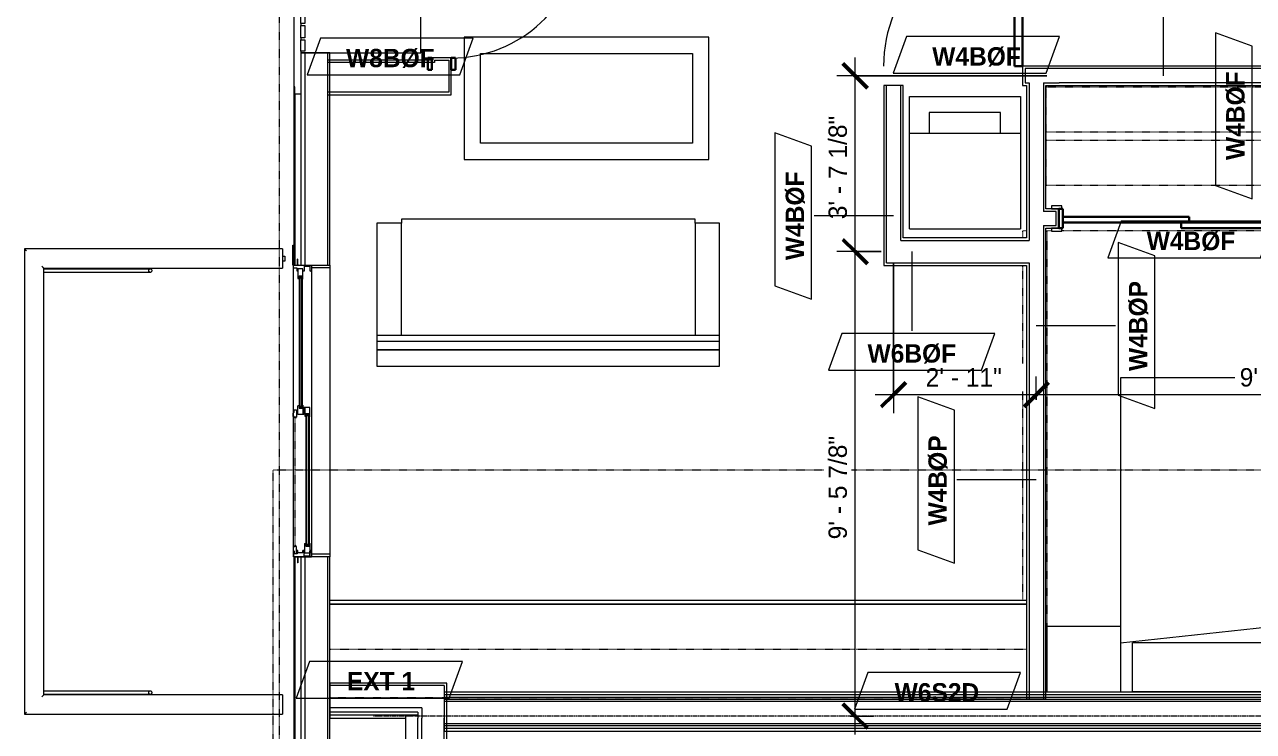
# Model space of a CAD drawing. Header units: inches. Extents: x -4010 to -1872, y 9846 to 12241.
# Drawn here: x -3926.7 to -3625.4, y 11544.3 to 11717.7 of the extents above; entities that cross this region are included whole.
import ezdxf

# ---------------------------------------------------------------- set-up
doc = ezdxf.new("R2010")
doc.units = ezdxf.units.IN
doc.header["$MEASUREMENT"] = 0
for name, pattern in [('Aligning Line 1_8_', [0.25, 0.125, -0.125]), ('Aligning Line 1_8__2_', [0.25, 0.125, -0.125]), ('Dash', [0.25, 0.125, -0.125]), ('Dash 3_32_', [0.1875, 0.09375, -0.09375])]:
    doc.linetypes.add(name, pattern=pattern)
for name, color, linetype, lineweight in [('0-1', 7, 'Continuous', 5), ('0-2', 7, 'Continuous', 9), ('A-ANNO-DIMS', 211, 'Continuous', 9), ('A-ANNO-DIMS-48', 211, 'Continuous', 9), ('A-DETL-1', 90, 'Dash 3_32_', 18), ('A-DETL-GENF-1', 7, 'Continuous', 9), ('A-DETL-GENF-2', 92, 'Continuous', 18), ('A-DETL-GENF-HDLN-1', 7, 'Dash', 9), ('A-DETL-GENF-HDLN-2', 1, 'Continuous', 18), ('A-DOOR', 31, 'Continuous', 18), ('A-DOOR-1', 7, 'Continuous', 9), ('A-DOOR-3', 31, 'Continuous', 9), ('A-DOOR-4', 31, 'Continuous', 30), ('A-DOOR-FRAM-1', 7, 'Continuous', 9), ('A-DOOR-FRAM-3', 31, 'Continuous', 30), ('A-FLOR-HRAL-1', 7, 'Continuous', 9), ('A-GENM-1', 7, 'Continuous', 9), ('A-GLAZ-2', 7, 'Continuous', 9), ('A-WALL', 113, 'Continuous', 18), ('A-WALL-1', 7, 'Continuous', 9), ('A-WALL-2', 250, 'Continuous', 18), ('A-WALL-3', 113, 'Continuous', 9), ('A-WALL-IDEN', 211, 'Continuous', 9), ('G-ANNO-SYMB-1', 147, 'Aligning Line 1_8_', 9), ('G-ANNO-SYMB-2', 147, 'Aligning Line 1_8__2_', 9), ('I-FURN', 30, 'Continuous', 9), ('I-FURN-HDLN', 30, 'Dash', 9), ('I-WALL-3', 7, 'Continuous', 9), ('I-WALL-4', 2, 'Continuous', 9), ('P-SANR-FIXT', 6, 'Continuous', 9), ('Q-CASE', 31, 'Continuous', 9), ('Q-CASE-HDLN', 31, 'Dash', 9), ('S-BEAM-1', 7, 'Continuous', 9)]:
    doc.layers.add(name, color=color, linetype=linetype, lineweight=lineweight)
doc.styles.add('Century Gothic', font='ufonts.com_century-gothic.ttf', dxfattribs={"height": 4.5})
doc.styles.add('Century Gothic_B', font='GOTHICB.TTF', dxfattribs={"height": 4.5})
doc.dimstyles.new('OD_1__HACK_2', dxfattribs={"dimscale": 12, "dimtxt": 4.698757, "dimasz": 0.5, "dimexe": 0.375, "dimexo": 0.25, "dimgap": 0.0625, "dimtad": 1, "dimdec": 4, "dimrnd": 0.0625, "dimzin": 3, "dimdsep": 46, "dimlunit": 4, "dimtxsty": 'Century Gothic', "dimblk1": 'OBLIQUE', "dimblk2": 'OBLIQUE', "dimsah": 1, "dimcen": 0.09, "dimdle": 0.375, "dimazin": 0, "dimtfac": 1, "dimtdec": 4, "dimtix": 1, "dimtmove": 0, "dimatfit": 3, "dimfxl": 1, "dimtvp": 1, "dimtfill": 1, "dimfrac": 2, "dimtolj": 1, "dimtzin": 0, "dimarcsym": 2})

# ---------------------------------------------------------------- blocks, each defined once
blk = doc.blocks.new('Door-Sliding-Marvin-2_Panel_Patio_Door-Essential - ESSPD6068 - 3rd floor-3095062-UNITS PLANS - 3RD FLOOR')
at = {"layer": 'A-DETL-GENF-1'}
for p, q in [((-32.87, -2.97), (-32.87, -2.52)), ((-32.61, -2.97), (-32.61, -2.52))]:
    blk.add_line(p, q, dxfattribs=at)
at = {"layer": 'A-DETL-GENF-2'}
for p, q in [((-35.75, 4.44), (-35.06, 4.44)), ((-35.75, -0.03), (-35.75, 4.44)), ((-35.06, 4.44), (-35.06, -0.03)), ((35.06, 4.44), (35.75, 4.44)), ((35.06, -0.03), (35.06, 4.44)), ((35.75, 4.44), (35.75, -0.03)), ((-35.06, -0.03), (-35.75, -0.03)), ((-35.75, -0.06), (-34.25, -0.06)), ((-35.75, -4.53), (-35.75, -0.06)), ((-35.5, -0.5), (-34.39, -0.5)), ((-35.5, -1.88), (-35.5, -0.5)), ((-35.5, -1.88), (-34.25, -1.88)), ((-32.41, -2.19), (-34.81, -2.19)), ((-34.81, -2.19), (-34.81, -3.44)), ((-34.39, -0.5), (-34.25, -0.35)), ((-34.25, -0.06), (-34.25, -0.35)), ((-34.25, -1.88), (-34.25, -2.19)), ((-33.09, -2.38), (-32.34, -2.38)), ((-33.09, -3.13), (-33.09, -2.38)), ((-32.98, -2.52), (-32.98, -2.38)), ((-32.98, -2.97), (-32.98, -3.13)), ((-32.34, -2.25), (-32.41, -2.19)), ((-32.34, -2.38), (-32.34, -2.25)), ((35.75, -0.03), (35.06, -0.03)), ((-37.25, -3.44), (-37.25, -3.48)), ((-35.91, -3.44), (-37.25, -3.44)), ((-35.75, -3.48), (-37.25, -3.48)), ((-35.75, -3.33), (-35.91, -3.33)), ((-35.91, -3.44), (-35.91, -3.33)), ((-35, -4.53), (-35.75, -4.53)), ((-34.25, -3.56), (-35, -3.56)), ((-35, -3.56), (-35, -4.53)), ((-34.81, -3.44), (-32.46, -3.44)), ((-34.25, -3.44), (-34.25, -3.56)), ((-32.38, -3.13), (-33.09, -3.13)), ((-32.46, -3.44), (-32.38, -3.13))]:
    blk.add_line(p, q, dxfattribs=at)
at = {"layer": 'A-DETL-GENF-HDLN-1'}
blk.add_line((1.75, -4.19), (33.01, -4.19), dxfattribs=at)
at = {"layer": 'A-DETL-GENF-HDLN-2'}
for p, q in [((-32.87, -2.97), (-32.87, -2.52)), ((-32.61, -2.97), (-32.61, -2.52)), ((-1.41, -2.25), (-1.34, -2.19)), ((-1.41, -2.38), (-1.41, -2.25)), ((-0.66, -2.38), (-1.41, -2.38)), ((-1.34, -2.19), (0.87, -2.19)), ((-1.14, -2.97), (-1.14, -2.52)), ((1.34, -0.5), (-0.88, -0.5)), ((-0.88, -0.5), (-0.88, -1.97)), ((-0.88, -1.75), (1.29, -1.75)), ((0.24, -2.07), (-0.88, -1.97)), ((-0.88, -2.97), (-0.88, -2.52)), ((-0.77, -2.52), (-0.77, -2.38)), ((-0.77, -2.97), (-0.77, -3.13)), ((-0.66, -3.13), (-0.66, -2.38)), ((-0.24, -1.83), (-0.43, -1.83)), ((-0.43, -1.83), (-0.43, -1.93)), ((-0.43, -1.93), (0.43, -2.01)), ((-0.24, -1.76), (-0.24, -1.83)), ((-0.24, -1.87), (-0.24, -1.95)), ((-0.24, -1.87), (0.87, -1.97)), ((0.24, -2.07), (0.24, -1.99)), ((0.24, -2.11), (0.43, -2.11)), ((0.24, -2.18), (0.24, -2.11)), ((0.43, -2.11), (0.43, -2.01)), ((0.66, -1.44), (0.66, -0.69)), ((0.66, -0.69), (1.41, -0.69)), ((1.37, -1.44), (0.66, -1.44)), ((0.77, -0.83), (0.77, -0.69)), ((0.77, -1.29), (0.77, -1.44)), ((0.87, -1.97), (0.87, -3.44)), ((0.88, -1.29), (0.88, -0.83)), ((1.14, -1.29), (1.14, -0.83)), ((1.29, -1.75), (1.37, -1.44)), ((1.41, -0.56), (1.34, -0.5)), ((1.41, -0.69), (1.41, -0.56)), ((32.41, -0.56), (32.47, -0.5)), ((32.41, -0.69), (32.41, -0.56)), ((33.16, -0.69), (32.41, -0.69)), ((32.52, -1.75), (32.44, -1.44)), ((32.44, -1.44), (33.16, -1.44)), ((32.47, -0.5), (34.84, -0.5)), ((34.84, -1.75), (32.52, -1.75)), ((32.68, -1.29), (32.68, -0.83)), ((32.93, -1.29), (32.93, -0.83)), ((33.04, -0.83), (33.04, -0.69)), ((33.04, -1.29), (33.04, -1.44)), ((33.16, -1.44), (33.16, -0.69)), ((35.75, -0.06), (34.25, -0.06)), ((34.25, -0.06), (34.25, -0.35)), ((34.39, -0.5), (34.25, -0.35)), ((35.5, -1.88), (34.25, -1.88)), ((34.25, -1.88), (34.25, -2.19)), ((34.81, -2.19), (34.25, -2.19)), ((35.5, -0.5), (34.39, -0.5)), ((34.81, -2.19), (34.81, -3.44)), ((34.84, -0.5), (34.84, -1.75)), ((35.5, -1.88), (35.5, -0.5)), ((35.75, -4.53), (35.75, -0.06)), ((-1.29, -3.44), (-1.38, -3.13)), ((-1.38, -3.13), (-0.66, -3.13)), ((0.87, -3.44), (-1.29, -3.44)), ((-0.24, -4.3), (-0.24, -3.78)), ((-0.24, -3.78), (1.51, -3.78)), ((0.34, -4.3), (-0.24, -4.3)), ((0.6, -4.61), (0.34, -4.3)), ((1.35, -4.61), (0.6, -4.61)), ((1.35, -4.3), (1.51, -4.3)), ((1.35, -4.3), (1.35, -4.61)), ((1.51, -3.78), (1.51, -3.9)), ((1.51, -3.9), (1.75, -3.9)), ((1.51, -3.94), (1.51, -4.3)), ((1.71, -3.94), (1.51, -3.94)), ((1.64, -4.08), (1.64, -4.19)), ((1.64, -4.08), (1.71, -4.08)), ((1.75, -4.19), (1.64, -4.19)), ((1.71, -4.08), (1.71, -3.94)), ((1.75, -3.9), (1.75, -4.19)), ((33.25, -3.9), (33.01, -3.9)), ((33.01, -3.9), (33.01, -4.19)), ((33.01, -4.19), (33.12, -4.19)), ((33.05, -3.94), (33.25, -3.94)), ((33.05, -4.08), (33.05, -3.94)), ((33.12, -4.08), (33.05, -4.08)), ((33.12, -4.08), (33.12, -4.19)), ((33.25, -3.78), (33.25, -3.9)), ((35, -3.78), (33.25, -3.78)), ((33.25, -3.94), (33.25, -4.3)), ((33.41, -4.3), (33.25, -4.3)), ((33.41, -4.3), (33.41, -4.61)), ((33.41, -4.61), (34.16, -4.61)), ((34.16, -4.61), (34.42, -4.3)), ((34.81, -3.44), (34.25, -3.44)), ((34.25, -3.44), (34.25, -3.56)), ((34.25, -3.56), (35, -3.56)), ((34.42, -4.3), (35, -4.3)), ((35, -3.56), (35, -4.53)), ((35, -4.53), (35.75, -4.53)), ((35.75, -3.33), (35.9, -3.33)), ((35.75, -3.48), (37.25, -3.48)), ((35.9, -3.44), (35.9, -3.33)), ((35.9, -3.44), (37.25, -3.44)), ((37.25, -3.44), (37.25, -3.48))]:
    blk.add_line(p, q, dxfattribs=at)
at = {"layer": 'A-DOOR'}
for p, q in [((-32.98, -2.38), (-0.77, -2.38)), ((-32.98, -2.52), (-0.77, -2.52)), ((-32.98, -2.97), (-0.77, -2.97)), ((0.77, -0.69), (33.04, -0.69)), ((0.77, -0.83), (33.04, -0.83)), ((0.77, -1.29), (33.04, -1.29)), ((0.77, -1.44), (33.04, -1.44)), ((-32.98, -3.13), (-0.77, -3.13))]:
    blk.add_line(p, q, dxfattribs=at)
at = {"layer": 'A-DOOR-1'}
for p, q in [((-40.68, -4.44), (-35.75, -4.44)), ((-40.68, -4.69), (-40.68, -4.44)), ((-35.75, -4.69), (-40.68, -4.69)), ((-35.75, -4.53), (-35.75, -4.69))]:
    blk.add_line(p, q, dxfattribs=at)
at = {"layer": 'A-DOOR-FRAM-1'}
for p, q in [((-35.75, -0.06), (35.75, -0.06)), ((-35.75, -4.53), (-35.75, -0.06)), ((35.75, -0.06), (35.75, -4.53)), ((35.75, -4.53), (-35.75, -4.53))]:
    blk.add_line(p, q, dxfattribs=at)
blk = doc.blocks.new('Perforated Panel at Magic-Pak - hvac panel - 3rd floor-2505075-UNITS PLANS - 3RD FLOOR')
at = {"layer": 'A-GLAZ-2'}
for p, q in [((19.01, 4.44), (-19.01, 4.44)), ((-19.01, 4.37), (19.01, 4.37))]:
    blk.add_line(p, q, dxfattribs=at)
blk = doc.blocks.new('V-Series_EWC4_SPVU_RFA_2015 - 2ND AND 3RD FLOOR-2226480-UNITS PLANS - 3RD FLOOR')
at = {"layer": 'A-GENM-1'}
for p, q in [((-3829.54, 11738.59), (-3858.97, 11738.59)), ((-3858.97, 11738.59), (-3858.97, 11738.15)), ((-3829.54, 11710.71), (-3829.54, 11738.59)), ((-3858.97, 11735.36), (-3858.97, 11738.15)), ((-3858.97, 11738.15), (-3857.97, 11738.15)), ((-3857.97, 11735.36), (-3858.97, 11735.36)), ((-3858.97, 11735.36), (-3858.97, 11734.86)), ((-3857.97, 11738.15), (-3857.97, 11735.36)), ((-3858.97, 11731.87), (-3858.97, 11734.86)), ((-3858.97, 11734.86), (-3857.97, 11734.86)), ((-3857.97, 11734.86), (-3857.97, 11731.87)), ((-3857.97, 11731.87), (-3858.97, 11731.87)), ((-3858.97, 11731.87), (-3858.97, 11731.37)), ((-3858.97, 11728.39), (-3858.97, 11731.37)), ((-3858.97, 11731.37), (-3857.97, 11731.37)), ((-3857.97, 11731.37), (-3857.97, 11728.39)), ((-3857.97, 11728.39), (-3858.97, 11728.39)), ((-3858.97, 11728.39), (-3858.97, 11727.89)), ((-3858.97, 11724.9), (-3858.97, 11727.89)), ((-3858.97, 11727.89), (-3857.97, 11727.89)), ((-3857.97, 11727.89), (-3857.97, 11724.9)), ((-3857.97, 11724.9), (-3858.97, 11724.9)), ((-3858.97, 11724.9), (-3858.97, 11724.4)), ((-3858.97, 11721.42), (-3858.97, 11724.4)), ((-3858.97, 11724.4), (-3857.97, 11724.4)), ((-3857.97, 11724.4), (-3857.97, 11721.42)), ((-3857.97, 11721.42), (-3858.97, 11721.42)), ((-3858.97, 11721.42), (-3858.97, 11720.92)), ((-3858.97, 11717.93), (-3858.97, 11720.92)), ((-3858.97, 11720.92), (-3857.97, 11720.92)), ((-3857.97, 11720.92), (-3857.97, 11717.93)), ((-3857.97, 11717.93), (-3858.97, 11717.93)), ((-3858.97, 11717.93), (-3858.97, 11717.43)), ((-3858.97, 11714.45), (-3858.97, 11717.43)), ((-3858.97, 11717.43), (-3857.97, 11717.43)), ((-3857.97, 11717.43), (-3857.97, 11714.45)), ((-3857.97, 11714.45), (-3858.97, 11714.45)), ((-3858.97, 11714.45), (-3858.97, 11713.95)), ((-3858.97, 11711.15), (-3858.97, 11713.95)), ((-3858.97, 11713.95), (-3857.97, 11713.95)), ((-3857.97, 11711.15), (-3858.97, 11711.15)), ((-3858.97, 11711.15), (-3858.97, 11710.71)), ((-3857.97, 11713.95), (-3857.97, 11711.15)), ((-3858.97, 11710.71), (-3829.54, 11710.71))]:
    blk.add_line(p, q, dxfattribs=at)
blk = doc.blocks.new('Railing - Baluster_01-2700443-UNITS PLANS - 3RD FLOOR')
at = {"layer": 'A-FLOR-HRAL-1'}
for p, q in [((-0.59, 1.18), (0.59, 1.18)), ((-0.59, 0.59), (-0.59, 1.18)), ((0.59, 1.18), (0.59, 0.59))]:
    blk.add_line(p, q, dxfattribs=at)
blk = doc.blocks.new('Railing - Railing-2700312-UNITS PLANS - 3RD FLOOR')
at = {"layer": 'A-FLOR-HRAL-1'}
for p, q in [((-3863.47, 11662.64), (-3926.72, 11662.64)), ((-3926.72, 11662.64), (-3926.72, 11548.59)), ((-3863.47, 11662.64), (-3863.47, 11662.17)), ((-3863.47, 11662.17), (-3863.47, 11658.39)), ((-3922, 11657.91), (-3863.47, 11657.91)), ((-3922, 11553.31), (-3922, 11657.91)), ((-3863.47, 11658.39), (-3863.47, 11657.91)), ((-3863.47, 11553.31), (-3922, 11553.31)), ((-3863.47, 11553.31), (-3863.47, 11552.84)), ((-3863.47, 11552.84), (-3863.47, 11549.06)), ((-3926.72, 11548.59), (-3863.47, 11548.59)), ((-3863.47, 11549.06), (-3863.47, 11548.59))]:
    blk.add_line(p, q, dxfattribs=at)
for points, knots in [([(-3926.72, 11662.64), (-3926.72, 11662.64), (-3926.72, 11662.63), (-3926.69, 11662.6), (-3926.66, 11662.58), (-3926.63, 11662.55), (-3926.61, 11662.52), (-3926.58, 11662.49), (-3926.54, 11662.45), (-3926.5, 11662.41), (-3926.46, 11662.38), (-3926.42, 11662.34), (-3926.35, 11662.27), (-3926.29, 11662.21), (-3926.25, 11662.17)], [0, 0, 0, 0, 0.166667, 0.25, 0.333333, 0.416667, 0.458333, 0.5, 0.583333, 0.666667, 0.708333, 0.75, 0.833333, 1, 1, 1, 1]), ([(-3922.47, 11658.39), (-3922.43, 11658.35), (-3922.37, 11658.28), (-3922.29, 11658.21), (-3922.24, 11658.16), (-3922.21, 11658.12), (-3922.18, 11658.09), (-3922.14, 11658.06), (-3922.12, 11658.03), (-3922.09, 11658.01), (-3922.06, 11657.98), (-3922.03, 11657.95), (-3922.01, 11657.92), (-3922, 11657.91), (-3922, 11657.91)], [0, 0, 0, 0, 0.166667, 0.25, 0.333333, 0.375, 0.416667, 0.5, 0.541667, 0.583333, 0.666667, 0.75, 0.833333, 1, 1, 1, 1]), ([(-3922.47, 11552.84), (-3922.43, 11552.88), (-3922.37, 11552.94), (-3922.29, 11553.02), (-3922.24, 11553.07), (-3922.21, 11553.1), (-3922.18, 11553.14), (-3922.14, 11553.17), (-3922.12, 11553.2), (-3922.09, 11553.22), (-3922.06, 11553.25), (-3922.03, 11553.28), (-3922.01, 11553.31), (-3922, 11553.31), (-3922, 11553.31)], [0, 0, 0, 0, 0.166667, 0.25, 0.333333, 0.375, 0.416667, 0.5, 0.541667, 0.583333, 0.666667, 0.75, 0.833333, 1, 1, 1, 1]), ([(-3926.72, 11548.59), (-3926.72, 11548.59), (-3926.72, 11548.6), (-3926.69, 11548.62), (-3926.66, 11548.65), (-3926.63, 11548.68), (-3926.61, 11548.71), (-3926.58, 11548.73), (-3926.54, 11548.77), (-3926.5, 11548.82), (-3926.46, 11548.85), (-3926.42, 11548.89), (-3926.35, 11548.96), (-3926.29, 11549.02), (-3926.25, 11549.06)], [0, 0, 0, 0, 0.166667, 0.25, 0.333333, 0.416667, 0.458333, 0.5, 0.583333, 0.666667, 0.708333, 0.75, 0.833333, 1, 1, 1, 1])]:
    blk.add_open_spline(points, degree=3, knots=knots, dxfattribs=at)
at = {"rotation": 270.0000000000003}
blk.add_blockref('Railing - Baluster_01-2700443-UNITS PLANS - 3RD FLOOR', (-3864.06, 11660.28), dxfattribs=at)
blk = doc.blocks.new('Walls 67 - Walls 1-2575261-UNITS PLANS - 3RD FLOOR')
at = {"layer": 'S-BEAM-1'}
for p, q in [((-3895.9, 11657.73), (-3922, 11657.73)), ((-3922, 11656.98), (-3895.9, 11656.98))]:
    blk.add_line(p, q, dxfattribs=at)
at = {"layer": 'S-BEAM-1', "flags": 128}
for points in [[(-3895.9, 11657.73), (-3896, 11657.72), (-3896.1, 11657.69), (-3896.19, 11657.64), (-3896.26, 11657.57), (-3896.31, 11657.49), (-3896.33, 11657.4), (-3896.33, 11657.31), (-3896.31, 11657.22), (-3896.26, 11657.14), (-3896.19, 11657.08), (-3896.1, 11657.02), (-3896, 11656.99), (-3895.9, 11656.98)], [(-3895.9, 11656.98), (-3895.8, 11656.99), (-3895.7, 11657.02), (-3895.61, 11657.08), (-3895.55, 11657.14), (-3895.5, 11657.22), (-3895.47, 11657.31), (-3895.47, 11657.4), (-3895.5, 11657.49), (-3895.55, 11657.57), (-3895.61, 11657.64), (-3895.7, 11657.69), (-3895.8, 11657.72), (-3895.9, 11657.73)]]:
    blk.add_lwpolyline(points, dxfattribs=at)
blk = doc.blocks.new('Walls 68 - Walls 1-2575280-UNITS PLANS - 3RD FLOOR')
at = {"layer": 'S-BEAM-1'}
for p, q in [((-3895.9, 11554.24), (-3922, 11554.24)), ((-3922, 11553.49), (-3895.9, 11553.49))]:
    blk.add_line(p, q, dxfattribs=at)
at = {"layer": 'S-BEAM-1', "flags": 128}
for points in [[(-3895.9, 11554.24), (-3896, 11554.23), (-3896.1, 11554.19), (-3896.19, 11554.14), (-3896.26, 11554.08), (-3896.31, 11554), (-3896.33, 11553.91), (-3896.33, 11553.82), (-3896.31, 11553.73), (-3896.26, 11553.65), (-3896.19, 11553.58), (-3896.1, 11553.53), (-3896, 11553.5), (-3895.9, 11553.49)], [(-3895.9, 11553.49), (-3895.8, 11553.5), (-3895.7, 11553.53), (-3895.61, 11553.58), (-3895.55, 11553.65), (-3895.5, 11553.73), (-3895.47, 11553.82), (-3895.47, 11553.91), (-3895.5, 11554), (-3895.55, 11554.08), (-3895.61, 11554.14), (-3895.7, 11554.19), (-3895.8, 11554.23), (-3895.9, 11554.24)]]:
    blk.add_lwpolyline(points, dxfattribs=at)
blk = doc.blocks.new('CTR - 1st Phase - Shell_rvt-1-UNITS PLANS - 3RD FLOOR')
at = {"layer": 'A-WALL-1'}
for p, q in [((-3851.85, 11710.71), (-3858.97, 11710.71)), ((-3858.97, 11710.71), (-3858.97, 11700.63)), ((-3851.85, 11658.68), (-3851.85, 11710.71)), ((-3860.47, 11702.38), (-3860.72, 11702.38)), ((-3860.72, 11702.38), (-3860.72, 11663.6)), ((-3860.47, 11700.63), (-3860.47, 11702.38)), ((-3858.97, 11700.63), (-3860.47, 11700.63)), ((-3856.35, 11658.68), (-3856.32, 11658.68)), ((-3851.85, 11657.99), (-3851.85, 11587.86)), ((-3860.72, 11587.18), (-3860.72, 11394.8)), ((-3856.32, 11587.18), (-3856.35, 11587.18)), ((-3851.85, 11392.28), (-3851.85, 11587.18)), ((-3823.2, 11556.21), (-3851.85, 11556.21)), ((-3851.85, 11556.21), (-3851.85, 11547.59)), ((-3823.2, 11555.59), (-3823.2, 11556.21)), ((-3823.2, 11547.59), (-3823.2, 11555.59)), ((-3851.85, 11547.59), (-3833.32, 11547.59)), ((-3833.32, 11547.59), (-3833.32, 11434.39)), ((-3823.2, 11434.39), (-3823.2, 11547.59))]:
    blk.add_line(p, q, dxfattribs=at)
at = {"layer": 'A-WALL-2'}
for p, q in [((-3857.97, 11710.71), (-3857.97, 11658.68)), ((-3852.47, 11710.71), (-3852.47, 11658.68)), ((-3860.47, 11700.63), (-3860.47, 11658.68)), ((-3858.97, 11700.63), (-3858.97, 11658.68)), ((-3860.47, 11587.18), (-3860.47, 11392.28)), ((-3858.97, 11587.18), (-3858.97, 11392.28)), ((-3857.97, 11587.18), (-3857.97, 11392.28)), ((-3852.47, 11587.18), (-3852.47, 11392.28)), ((-3823.82, 11555.59), (-3851.85, 11555.59)), ((-3823.82, 11555.59), (-3823.82, 11550.09)), ((-3829.32, 11550.09), (-3851.85, 11550.09)), ((-3830.32, 11549.09), (-3851.85, 11549.09)), ((-3830.32, 11549.09), (-3830.32, 11548.34)), ((-3829.32, 11550.09), (-3829.32, 11549.09)), ((-3829.32, 11549.09), (-3829.32, 11547.59)), ((-3823.82, 11550.09), (-3823.82, 11547.59)), ((-3833.32, 11548.34), (-3851.85, 11548.34)), ((-3830.32, 11548.34), (-3833.32, 11548.34)), ((-3833.32, 11548.34), (-3830.32, 11548.34)), ((-3833.32, 11548.34), (-3833.32, 11547.59)), ((-3830.32, 11548.34), (-3830.32, 11547.59)), ((-3830.32, 11434.39), (-3830.32, 11547.59)), ((-3829.32, 11434.39), (-3829.32, 11547.59)), ((-3823.82, 11434.39), (-3823.82, 11547.59))]:
    blk.add_line(p, q, dxfattribs=at)
at = {"layer": '0-2'}
for name, p, rotation in [('Perforated Panel at Magic-Pak - hvac panel - 3rd floor-2505075-UNITS PLANS - 3RD FLOOR', (-3856.29, 11721.39), 89.99999999999991), ('Door-Sliding-Marvin-2_Panel_Patio_Door-Essential - ESSPD6068 - 3rd floor-3095062-UNITS PLANS - 3RD FLOOR', (-3856.29, 11622.93), 269.9999999999999)]:
    blk.add_blockref(name, p, dxfattribs=dict(at, rotation=rotation))
for name in ['V-Series_EWC4_SPVU_RFA_2015 - 2ND AND 3RD FLOOR-2226480-UNITS PLANS - 3RD FLOOR', 'Railing - Railing-2700312-UNITS PLANS - 3RD FLOOR', 'Walls 67 - Walls 1-2575261-UNITS PLANS - 3RD FLOOR', 'Walls 68 - Walls 1-2575280-UNITS PLANS - 3RD FLOOR']:
    blk.add_blockref(name, (0, 0), dxfattribs=at)
blk = doc.blocks.new('CTR - 1st Phase -Stairs _ Elevators_rvt-1-UNITS PLANS - 3RD FLOOR')
at = {"layer": 'A-WALL-2'}
for p, q in [((-3581.95, 11553.31), (-3823.82, 11553.31)), ((-3581.95, 11552.69), (-3823.82, 11552.69)), ((-3581.95, 11552.19), (-3823.82, 11552.19)), ((-3581.95, 11551.69), (-3823.82, 11551.69)), ((-3581.95, 11546.19), (-3823.82, 11546.19)), ((-3581.95, 11545.69), (-3823.82, 11545.69)), ((-3581.95, 11545.06), (-3823.82, 11545.06))]:
    blk.add_line(p, q, dxfattribs=at)
at = {"layer": 'G-ANNO-SYMB-1'}
for p in [(-3865.75, 11388.71), (-3429.67, 11608.39)]:
    blk.add_line(p, (-3865.75, 11608.39), dxfattribs=at)
at = {"layer": 'I-WALL-3'}
for p, q in [((-3581.95, 11553.94), (-3823.82, 11553.94)), ((-3823.82, 11553.94), (-3823.82, 11544.44)), ((-3823.82, 11544.44), (-3581.95, 11544.44))]:
    blk.add_line(p, q, dxfattribs=at)
blk = doc.blocks.new('CTR - 1st Phase - Structure_rvt-1-UNITS PLANS - 3RD FLOOR')
at = {"layer": 'G-ANNO-SYMB-2'}
blk.add_line((-3864.19, 9867.01), (-3864.19, 12122.03), dxfattribs=at)
blk = doc.blocks.new('Couch-Both_Arms-Generic - 1-1352606-UNITS PLANS - 3RD FLOOR')
at = {"layer": 'I-FURN'}
for p, q in [((42, 17.5), (-42, 17.5)), ((-42, 17.5), (-42, 13.5)), ((42, 13.5), (42, 17.5)), ((-42, 13.5), (42, 13.5)), ((42, 13.5), (-42, 13.5)), ((-42, 13.5), (-42, 10)), ((42, 10), (42, 13.5)), ((-42, 11.5), (42, 11.5)), ((-42, 10), (-42, -17.5)), ((-42, 10), (42, 10)), ((-36, -17.5), (-36, 10)), ((36, 10), (36, -17.5)), ((42, -17.5), (42, 10)), ((-42, -17.5), (-36, -17.5)), ((-36, -17.5), (-36, -18.5)), ((36, -18.5), (36, -17.5)), ((36, -17.5), (42, -17.5)), ((-36, -18.5), (36, -18.5))]:
    blk.add_line(p, q, dxfattribs=at)
blk = doc.blocks.new('Table-Coffee - one-1352608-UNITS PLANS - 3RD FLOOR')
at = {"layer": 'I-FURN'}
for p, q in [((30.72, 18.75), (-29.28, 18.75)), ((-29.28, 18.75), (-29.28, -11.25)), ((30.72, -11.25), (30.72, 18.75)), ((-25.28, -7.25), (-25.28, 14.75)), ((-25.28, 14.75), (26.72, 14.75)), ((26.72, 14.75), (26.72, -7.25)), ((26.72, -7.25), (-25.28, -7.25)), ((-29.28, -11.25), (30.72, -11.25))]:
    blk.add_line(p, q, dxfattribs=at)
blk = doc.blocks.new('OD_CW_Base Cabinet - OD_CW_Base Cabinet-3857761-UNITS PLANS - 3RD FLOOR')
at = {"layer": 'Q-CASE'}
for p, q in [((0.74, 0), (171.54, 0)), ((0.74, 0), (171.54, 0)), ((171.54, -1), (0.74, -1)), ((0.74, -1), (171.54, -1))]:
    blk.add_line(p, q, dxfattribs=at)
blk = doc.blocks.new('OD_CW_Upper Cabinet - OD_CW_Upper Cabinet-3856836-UNITS PLANS - 3RD FLOOR')
at = {"layer": 'Q-CASE-HDLN'}
for p, q in [((0.74, -24), (0.74, -12)), ((0.74, -12), (171.54, -12)), ((171.54, -12), (171.54, -24)), ((171.54, -24), (0.74, -24))]:
    blk.add_line(p, q, dxfattribs=at)
blk = doc.blocks.new('SLIDING - FLUSH - 5-0 x 6-8-3934327-UNITS PLANS - 3RD FLOOR')
at = {"layer": 'A-DOOR-3'}
for p, q in [((-30.25, 3), (-32.75, 3)), ((-32.75, 3), (-32.75, 2.25)), ((-32.75, 2.25), (-30.25, 2.25)), ((-30.25, 2.25), (-30.25, 3)), ((30.25, 3), (30.25, 2.25)), ((32.75, 3), (30.25, 3)), ((30.25, 2.25), (32.75, 2.25)), ((32.75, 2.25), (32.75, 3)), ((-30.25, -2.5), (-32.75, -2.5)), ((-32.75, -2.5), (-32.75, -3.25)), ((-30.25, -3.25), (-30.25, -2.5)), ((32.75, -2.5), (30.25, -2.5)), ((30.25, -2.5), (30.25, -3.25)), ((32.75, -3.25), (32.75, -2.5)), ((-32.75, -3.25), (-30.25, -3.25)), ((30.25, -3.25), (32.75, -3.25))]:
    blk.add_line(p, q, dxfattribs=at)
at = {"layer": 'A-DOOR-4'}
for p, q in [((1, 2.25), (-30, 2.25)), ((-30, 2.25), (-30, 0.88)), ((-30, 0.88), (1, 0.88)), ((30, 0.88), (-1, 0.88)), ((-1, 0.88), (-1, -0.5)), ((1, 0.88), (1, 2.25)), ((30, -0.5), (30, 0.88)), ((-1, -0.5), (30, -0.5))]:
    blk.add_line(p, q, dxfattribs=at)
at = {"layer": 'A-DOOR-FRAM-3'}
for p, q in [((-30, 2.25), (-31, 2.25)), ((-31, 2.25), (-31, -2.5)), ((-30, -2.5), (-30, 2.25)), ((31, 2.25), (30, 2.25)), ((30, 2.25), (30, -2.5)), ((31, -2.5), (31, 2.25)), ((-31, -2.5), (-30, -2.5)), ((30, -2.5), (31, -2.5))]:
    blk.add_line(p, q, dxfattribs=at)
blk = doc.blocks.new('OD_CW_Closet - OD_CW_Closet-3786619-UNITS PLANS - 3RD FLOOR')
at = {"layer": 'Q-CASE-HDLN'}
for p, q in [((68.99, 24), (0.74, 24)), ((0.74, 24), (0.74, 0)), ((68.99, 0), (68.99, 24)), ((0.74, 13), (68.99, 13)), ((0.74, 11), (68.99, 11)), ((0.74, 0), (68.99, 0))]:
    blk.add_line(p, q, dxfattribs=at)
blk = doc.blocks.new('SWING - SINGLE - FLUSH - 34_ x 80_ - OFFSET PIVOT DOOR AT WASHER_DRYER-3629691-UNITS PLANS - 3RD FLOOR')
at = {"layer": 'A-DOOR-3'}
blk.add_arc((17, 2.37), 34.07, 93.3657, 180, dxfattribs=at)
at = {"layer": 'A-DOOR-4'}
for p, q in [((15, 2.37), (15, 36.38)), ((17, 36.38), (15, 36.38)), ((17, 2.37), (17, 36.38)), ((17, 2.37), (15, 2.37))]:
    blk.add_line(p, q, dxfattribs=at)
blk = doc.blocks.new('Bed-Standard - Queen 60_ x 79_-1242961-UNITS PLANS - 3RD FLOOR')
at = {"layer": 'I-FURN'}
for p, q in [((-19.31, 35.82), (-19.31, -41.3)), ((-16.31, 35.7), (-16.31, 23.7)), ((-16.31, 35.7), (37.69, 35.7)), ((37.69, 35.7), (37.69, 23.7)), ((40.69, -41.3), (40.69, 35.82)), ((40.69, 23.7), (-19.31, 17.13)), ((-16.31, 23.7), (37.69, 23.7)), ((-19.31, -41.3), (40.69, -41.3))]:
    blk.add_line(p, q, dxfattribs=at)
at = {"layer": 'I-FURN-HDLN'}
for p, q in [((58.69, -77.3), (58.69, 35.82)), ((64.69, -68.86), (64.69, 13.2)), ((-55.31, -17.36), (-55.31, -51.36)), ((-55.31, -77.3), (-7.94, -77.3)), ((-5.44, -77.3), (55.06, -77.3)), ((57.56, -77.3), (58.94, -77.3)), ((63.69, -77.3), (64.69, -77.3)), ((64.69, -77.3), (64.69, -75.61))]:
    blk.add_line(p, q, dxfattribs=at)
blk = doc.blocks.new('Stacked Washer and Dryer - 26_x25_ - Private-3627842-UNITS PLANS - 3RD FLOOR')
at = {"layer": 'P-SANR-FIXT'}
for p, q in [((0, 13.625), (32.4375, 13.625)), ((0, 13.625), (0, -13.625)), ((23.34375, -13.625), (23.34375, 13.625)), ((32.4375, 13.625), (32.4375, -13.625)), ((28.53125, 8.75), (23.34375, 8.75)), ((28.53125, -8.75), (28.53125, 8.75)), ((23.34375, -8.75), (28.53125, -8.75)), ((32.4375, -13.625), (0, -13.625))]:
    blk.add_line(p, q, dxfattribs=at)
blk = doc.blocks.new('Table-Night Stand - 18_ x 18_ x 24_-V34-UNITS PLANS - 3RD FLOOR')
at = {"layer": 'I-FURN'}
for p, q in [((18.15, 0), (18.15, 16.11)), ((0.15, 0), (18.15, 0))]:
    blk.add_line(p, q, dxfattribs=at)
blk = doc.blocks.new('SWING - SINGLE - FLUSH - 32_ x 80_ - MAGIC PAK DOOR - ACOUSTICAL SEAL-3930378-UNITS PLANS - 3RD FLOOR')
at = {"layer": 'A-DOOR-3'}
blk.add_arc((16, -2.37), 32.07, 180, 266.4241, dxfattribs=at)
at = {"layer": 'A-DOOR-4'}
for p, q in [((14, -2.37), (14, -34.38)), ((16, -2.37), (14, -2.37)), ((16, -2.37), (16, -34.38)), ((16, -34.38), (14, -34.38))]:
    blk.add_line(p, q, dxfattribs=at)
at = {"layer": 'A-DOOR-FRAM-3'}
for p, q in [((-19, 2.38), (-19, 3.38)), ((-19, 3.38), (-16, 3.38)), ((-16, 3.38), (-16, 2.38)), ((16, 2.38), (16, 3.38)), ((16, 3.38), (19, 3.38)), ((19, 3.38), (19, 2.38)), ((-16, 2.38), (-19, 2.38)), ((19, 2.38), (16, 2.38)), ((-19, -2.37), (-16, -2.37)), ((-19, -3.37), (-19, -2.37)), ((-16, -2.37), (-16, -3.37)), ((16, -2.37), (19, -2.37)), ((16, -3.37), (16, -2.37)), ((19, -2.37), (19, -3.37)), ((-16, -3.37), (-19, -3.37)), ((19, -3.37), (16, -3.37))]:
    blk.add_line(p, q, dxfattribs=at)
blk = doc.blocks.new('DIMBLOCK70-UNITS PLANS - 3RD FLOOR')
at = {"layer": 'A-ANNO-DIMS-48'}
for p, q in [((-3678.67, 11625.66), (-3678.67, 11631.4)), ((-3559.67, 11625.66), (-3559.67, 11631.4)), ((-3559.67, 11626.9), (-3678.67, 11626.9)), ((-3678.67, 11626.9), (-3678.67, 11625.66)), ((-3559.67, 11626.9), (-3559.67, 11625.66))]:
    blk.add_line(p, q, dxfattribs=at)
at = {"layer": 'A-ANNO-DIMS-48', "lineweight": 50}
for p, q in [((-3678.67, 11626.9), (-3675.67, 11629.9)), ((-3559.67, 11626.9), (-3556.67, 11629.9)), ((-3678.67, 11626.9), (-3681.67, 11623.9)), ((-3559.67, 11626.9), (-3562.67, 11623.9))]:
    blk.add_line(p, q, dxfattribs=at)
at = {"layer": 'A-ANNO-DIMS-48', "color": 0, "insert": (-3628.8, 11633.42), "char_height": 4.5, "width": 23.091, "attachment_point": 1, "line_spacing_factor": 0.984502, "style": 'Century Gothic', "bg_fill": 3, "box_fill_scale": 1.25, "bg_fill_color": 256, "bg_fill_true_color": 13158600, "bg_fill_transparency": 0}
blk.add_mtext('9\' - 11"', dxfattribs=at)
blk = doc.blocks.new('_Oblique')
at = {"color": 0, "linetype": 'ByBlock', "lineweight": -2}
blk.add_line((-0.5, -0.5), (0.5, 0.5), dxfattribs=at)
blk = doc.blocks.new('DIMBLOCK71-UNITS PLANS - 3RD FLOOR')
at = {"layer": 'A-ANNO-DIMS-48'}
for p, q in [((-3713.67, 11658.99), (-3713.67, 11622.4)), ((-3713.67, 11626.9), (-3713.67, 11658.99)), ((-3678.67, 11625.66), (-3678.67, 11631.4)), ((-3678.67, 11626.9), (-3718.17, 11626.9)), ((-3678.67, 11626.9), (-3678.67, 11625.66))]:
    blk.add_line(p, q, dxfattribs=at)
at = {"layer": 'A-ANNO-DIMS-48', "lineweight": 50}
for p, q in [((-3713.67, 11626.9), (-3710.67, 11629.9)), ((-3678.67, 11626.9), (-3675.67, 11629.9)), ((-3713.67, 11626.9), (-3716.67, 11623.9)), ((-3678.67, 11626.9), (-3681.67, 11623.9))]:
    blk.add_line(p, q, dxfattribs=at)
at = {"layer": 'A-ANNO-DIMS-48', "color": 0, "insert": (-3705.8, 11633.42), "char_height": 4.5, "width": 23.091, "attachment_point": 1, "line_spacing_factor": 0.984502, "style": 'Century Gothic', "bg_fill": 3, "box_fill_scale": 1.25, "bg_fill_color": 256, "bg_fill_true_color": 13158600, "bg_fill_transparency": 0}
blk.add_mtext('2\' - 11"', dxfattribs=at)
blk = doc.blocks.new('DIMBLOCK73-UNITS PLANS - 3RD FLOOR')
at = {"layer": 'A-ANNO-DIMS-48', "lineweight": 50}
for p, q in [((-3723.09, 11661.99), (-3726.09, 11664.99)), ((-3723.09, 11661.99), (-3720.09, 11658.99)), ((-3723.09, 11548.11), (-3726.09, 11551.11)), ((-3723.09, 11548.11), (-3720.09, 11545.11))]:
    blk.add_line(p, q, dxfattribs=at)
at = {"layer": 'A-ANNO-DIMS-48'}
for p, q in [((-3716.67, 11661.99), (-3727.59, 11661.99)), ((-3723.09, 11543.61), (-3723.09, 11661.99)), ((-3723.09, 11661.99), (-3716.67, 11661.99)), ((-3724.33, 11548.11), (-3718.59, 11548.11)), ((-3723.09, 11548.11), (-3724.33, 11548.11))]:
    blk.add_line(p, q, dxfattribs=at)
at = {"layer": 'A-ANNO-DIMS-48', "color": 0, "insert": (-3729.61, 11591.44), "char_height": 4.5, "width": 32.6676, "attachment_point": 1, "rotation": 90, "line_spacing_factor": 0.984502, "style": 'Century Gothic', "bg_fill": 3, "box_fill_scale": 1.25, "bg_fill_color": 256, "bg_fill_true_color": 13158600, "bg_fill_transparency": 0}
blk.add_mtext('9\' - 5 7/8"', dxfattribs=at)
blk = doc.blocks.new('DIMBLOCK74-UNITS PLANS - 3RD FLOOR')
at = {"layer": 'A-ANNO-DIMS-48', "lineweight": 50}
for p, q in [((-3723.09, 11705.11), (-3726.09, 11708.11)), ((-3723.09, 11705.11), (-3720.09, 11702.11)), ((-3723.09, 11661.99), (-3726.09, 11664.99)), ((-3723.09, 11661.99), (-3720.09, 11658.99))]:
    blk.add_line(p, q, dxfattribs=at)
at = {"layer": 'A-ANNO-DIMS-48'}
for p, q in [((-3723.09, 11661.99), (-3723.09, 11709.61)), ((-3676.05, 11705.11), (-3727.59, 11705.11)), ((-3723.09, 11705.11), (-3676.05, 11705.11)), ((-3716.67, 11661.99), (-3727.59, 11661.99)), ((-3723.09, 11661.99), (-3716.67, 11661.99))]:
    blk.add_line(p, q, dxfattribs=at)
at = {"layer": 'A-ANNO-DIMS-48', "color": 0, "insert": (-3729.61, 11669.94), "char_height": 4.5, "width": 32.6676, "attachment_point": 1, "rotation": 90, "line_spacing_factor": 0.984502, "style": 'Century Gothic', "bg_fill": 3, "box_fill_scale": 1.25, "bg_fill_color": 256, "bg_fill_true_color": 13158600, "bg_fill_transparency": 0}
blk.add_mtext('3\' - 7 1/8"', dxfattribs=at)
blk = doc.blocks.new('Wall Tag - Arch Wall-3956453-UNITS PLANS - 3RD FLOOR')
at = {"layer": 'A-WALL-IDEN'}
for p, q in [((-0.3561, 0.0937), (-0.4244, -0.0937)), ((0.4244, 0.0937), (-0.3561, 0.0937)), ((0.3561, -0.0937), (0.4244, 0.0937)), ((-0.4244, -0.0937), (0.3561, -0.0937))]:
    blk.add_line(p, q, dxfattribs=at)

msp = doc.modelspace()

# ---------------------------------------------------------------- linework, layer by layer
at = {"layer": 'A-DETL-1'}
msp.add_line((-3487.29874, 11548.1144), (-3841.29874, 11548.1144), dxfattribs=at)
at = {"layer": 'A-WALL'}
for p, q in [((-3826.22374, 11708.3394), (-3852.47374, 11708.3394)), ((-3826.22374, 11708.9644), (-3826.22374, 11708.3394)), ((-3822.72374, 11708.9644), (-3822.72374, 11701.0894)), ((-3681.42374, 11706.8644), (-3681.42374, 11703.3644)), ((-3673.05333, 11706.8644), (-3681.42374, 11706.8644)), ((-3603.92374, 11706.8644), (-3673.05333, 11706.8644)), ((-3715.42374, 11659.2394), (-3715.42374, 11702.7394)), ((-3711.92374, 11664.7394), (-3711.92374, 11702.7394)), ((-3681.42374, 11703.3644), (-3680.42374, 11703.3644)), ((-3680.42374, 11703.3644), (-3680.42374, 11664.7394)), ((-3676.92374, 11703.3644), (-3673.05333, 11703.3644)), ((-3676.92374, 11703.3644), (-3676.92374, 11671.8644)), ((-3607.42374, 11703.3644), (-3673.05333, 11703.3644)), ((-3822.72374, 11701.0894), (-3852.47374, 11701.0894)), ((-3673.79874, 11671.8644), (-3676.92374, 11671.8644)), ((-3673.79874, 11668.3644), (-3673.79874, 11671.8644)), ((-3676.92374, 11668.3644), (-3673.79874, 11668.3644)), ((-3676.92374, 11668.3644), (-3676.92374, 11552.3644)), ((-3711.92374, 11664.7394), (-3680.42374, 11664.7394)), ((-3715.42374, 11659.2394), (-3680.42374, 11659.2394)), ((-3680.42374, 11659.2394), (-3680.42374, 11552.3644))]:
    msp.add_line(p, q, dxfattribs=at)
at = {"layer": 'A-WALL-3'}
for p, q in [((-3822.09874, 11709.5269), (-3826.84874, 11709.5269)), ((-3826.84874, 11709.5269), (-3826.84874, 11708.9644)), ((-3826.22374, 11708.9644), (-3822.72374, 11708.9644)), ((-3822.09874, 11708.9644), (-3822.09874, 11709.5269)), ((-3673.05333, 11707.4894), (-3682.04874, 11707.4894)), ((-3682.04874, 11707.4894), (-3682.04874, 11702.7394)), ((-3603.29874, 11707.4894), (-3673.05333, 11707.4894)), ((-3716.04874, 11702.7394), (-3716.04874, 11658.6144)), ((-3711.29874, 11702.7394), (-3716.04874, 11702.7394)), ((-3711.29874, 11665.3644), (-3711.29874, 11702.7394)), ((-3682.04874, 11702.7394), (-3681.04874, 11702.7394)), ((-3681.04874, 11702.7394), (-3681.04874, 11665.3644)), ((-3676.29874, 11702.7394), (-3673.05333, 11702.7394)), ((-3676.29874, 11672.4894), (-3676.29874, 11702.7394)), ((-3673.05333, 11702.7394), (-3608.04874, 11702.7394)), ((-3673.17374, 11672.4894), (-3676.29874, 11672.4894)), ((-3673.17374, 11667.7394), (-3673.17374, 11672.4894)), ((-3676.29874, 11667.7394), (-3673.17374, 11667.7394)), ((-3676.29874, 11552.3644), (-3676.29874, 11667.7394)), ((-3681.04874, 11665.3644), (-3711.29874, 11665.3644)), ((-3716.04874, 11658.6144), (-3681.04874, 11658.6144)), ((-3681.04874, 11658.6144), (-3681.04874, 11552.3644)), ((-3681.04874, 11552.3644), (-3676.29874, 11552.3644))]:
    msp.add_line(p, q, dxfattribs=at)
at = {"layer": 'A-WALL-IDEN'}
for p, q in [((-3647.49006, 11705.1144), (-3647.49006, 11724.56223)), ((-3678.67374, 11606.00296), (-3698.12157, 11606.00296))]:
    msp.add_line(p, q, dxfattribs=at)
at = {"layer": 'I-WALL-4'}
for p, q in [((-3826.84874, 11708.9644), (-3852.47374, 11708.9644)), ((-3852.47374, 11708.9644), (-3852.47374, 11700.4644)), ((-3822.09874, 11700.4644), (-3822.09874, 11708.9644)), ((-3852.47374, 11700.4644), (-3822.09874, 11700.4644))]:
    msp.add_line(p, q, dxfattribs=at)

# ---------------------------------------------------------------- block references
at = {"layer": '0-1'}
for name in ['CTR - 1st Phase - Shell_rvt-1-UNITS PLANS - 3RD FLOOR', 'CTR - 1st Phase -Stairs _ Elevators_rvt-1-UNITS PLANS - 3RD FLOOR', 'CTR - 1st Phase - Structure_rvt-1-UNITS PLANS - 3RD FLOOR']:
    msp.add_blockref(name, (0, 0), dxfattribs=at)
at = {"layer": 'A-DOOR-3'}
for name, p, rotation in [('SWING - SINGLE - FLUSH - 32_ x 80_ - MAGIC PAK DOOR - ACOUSTICAL SEAL-3930378-UNITS PLANS - 3RD FLOOR', (-3824.47374, 11725.5269), 90.00000000000803), ('SLIDING - FLUSH - 5-0 x 6-8-3934327-UNITS PLANS - 3RD FLOOR', (-3642.17374, 11669.9894), 180)]:
    msp.add_blockref(name, p, dxfattribs=dict(at, rotation=rotation))
msp.add_blockref('SWING - SINGLE - FLUSH - 34_ x 80_ - OFFSET PIVOT DOOR AT WASHER_DRYER-3629691-UNITS PLANS - 3RD FLOOR', (-3699.04874, 11705.1144), dxfattribs=at)
at = {"layer": 'A-WALL-IDEN', "xscale": 47.99999999999997, "yscale": 47.99999999999997, "zscale": 47.99999999999997}
for p in [(-3837.0794, 11709.84142), (-3640.7794, 11664.98737), (-3839.74249, 11557.02892)]:
    msp.add_blockref('Wall Tag - Arch Wall-3956453-UNITS PLANS - 3RD FLOOR', p, dxfattribs=at)
at = {"layer": 'A-WALL-IDEN', "xscale": 47.99999999999997, "yscale": 47.99999999999997, "zscale": 47.99999999999997, "rotation": 89.99999999999991}
for p in [(-3630.2486, 11695.27887), (-3738.2486, 11670.73422)]:
    msp.add_blockref('Wall Tag - Arch Wall-3956453-UNITS PLANS - 3RD FLOOR', p, dxfattribs=at)
at = {"layer": 'I-FURN'}
msp.add_blockref('Table-Coffee - one-1352608-UNITS PLANS - 3RD FLOOR', (-3789.69596, 11695.84093), dxfattribs=at)
at = {"layer": 'I-FURN', "rotation": 180}
for name, p in [('Couch-Both_Arms-Generic - 1-1352606-UNITS PLANS - 3RD FLOOR', (-3798.34418, 11651.44544)), ('Bed-Standard - Queen 60_ x 79_-1242961-UNITS PLANS - 3RD FLOOR', (-3617.36021, 11589.7554)), ('Table-Night Stand - 18_ x 18_ x 24_-V34-UNITS PLANS - 3RD FLOOR', (-3657.90174, 11570.05048))]:
    msp.add_blockref(name, p, dxfattribs=at)
at = {"layer": 'P-SANR-FIXT', "rotation": 90.0000000000042}
msp.add_blockref('Stacked Washer and Dryer - 26_x25_ - Private-3627842-UNITS PLANS - 3RD FLOOR', (-3696.17374, 11667.6144), dxfattribs=at)
at = {"layer": 'Q-CASE'}
for name, p in [('OD_CW_Closet - OD_CW_Closet-3786619-UNITS PLANS - 3RD FLOOR', (-3677.03644, 11678.32572)), ('OD_CW_Base Cabinet - OD_CW_Base Cabinet-3857761-UNITS PLANS - 3RD FLOOR', (-3852.58644, 11576.5519)), ('OD_CW_Upper Cabinet - OD_CW_Upper Cabinet-3856836-UNITS PLANS - 3RD FLOOR', (-3852.58644, 11576.5519))]:
    msp.add_blockref(name, p, dxfattribs=at)

# ---------------------------------------------------------------- texts
at = {"layer": 'A-WALL-IDEN', "char_height": 4.5, "attachment_point": 1, "style": 'Century Gothic_B'}
for s, insert, width in [('W8BØF', (-3847.90328, 11711.71272), 26.058), ('W4BØF', (-3651.60328, 11666.85867), 26.058), ('EXT 1', (-3847.69393, 11558.90022), 19.089)]:
    msp.add_mtext(s, dxfattribs=dict(at, insert=insert, width=width))
at = {"layer": 'A-WALL-IDEN', "char_height": 4.5, "attachment_point": 1, "rotation": 90, "style": 'Century Gothic_B'}
for s, insert, width in [('W4BØF', (-3632.1199, 11684.45499), 26.058), ('W4BØF', (-3740.1199, 11659.91034), 26.058), ('W4BØP', (-3705.1199, 11594.85782), 26.8155)]:
    msp.add_mtext(s, dxfattribs=dict(at, insert=insert, width=width))

# ---------------------------------------------------------------- next in the draw order: dimensions: what is measured, and where the dimension line sits
at = {"layer": 'A-ANNO-DIMS'}
dim = msp.add_linear_dim(base=(-3678.67374, 11626.89789), p1=(-3559.67374, 11622.65525), p2=(-3678.67374, 11622.65525), dimstyle='OD_1__HACK_2', override={"dimpost": '<>', "dimfxl": 119}, dxfattribs=at)
dim.commit()
dim.dimension.update_dxf_attribs({"geometry": 'DIMBLOCK70-UNITS PLANS - 3RD FLOOR', "text_midpoint": (-3619.17374, 11630.01108)})

# ---------------------------------------------------------------- next in the draw order: block references
at = {"layer": 'A-WALL-IDEN', "xscale": 47.99999999999997, "yscale": 47.99999999999997, "zscale": 47.99999999999997, "rotation": 89.99999999999991}
msp.add_blockref('Wall Tag - Arch Wall-3956453-UNITS PLANS - 3RD FLOOR', (-3654.09888, 11643.86581), dxfattribs=at)

# ---------------------------------------------------------------- next in the draw order: texts
at = {"layer": 'A-WALL-IDEN', "insert": (-3655.97018, 11632.72067), "char_height": 4.5, "width": 26.8155, "attachment_point": 1, "rotation": 90, "style": 'Century Gothic_B'}
msp.add_mtext('W4BØP', dxfattribs=at)

# ---------------------------------------------------------------- next in the draw order: dimensions: what is measured, and where the dimension line sits
at = {"layer": 'A-ANNO-DIMS'}
dim = msp.add_linear_dim(base=(-3713.67374, 11626.89789), p1=(-3678.67374, 11622.65525), p2=(-3713.67374, 11661.9894), dimstyle='OD_1__HACK_2', override={"dimpost": '<>', "dimfxl": 52.65145}, dxfattribs=at)
dim.commit()
dim.dimension.update_dxf_attribs({"geometry": 'DIMBLOCK71-UNITS PLANS - 3RD FLOOR', "text_midpoint": (-3696.17374, 11629.95448)})

# ---------------------------------------------------------------- next in the draw order: linework, layer by layer
at = {"layer": 'A-WALL-IDEN'}
msp.add_line((-3678.67374, 11643.86581), (-3659.2259, 11643.86581), dxfattribs=at)

# ---------------------------------------------------------------- next in the draw order: block references
at = {"layer": 'A-WALL-IDEN', "xscale": 47.99999999999997, "yscale": 47.99999999999997, "zscale": 47.99999999999997, "rotation": 89.99999999999991}
msp.add_blockref('Wall Tag - Arch Wall-3956453-UNITS PLANS - 3RD FLOOR', (-3703.2486, 11606.00296), dxfattribs=at)

# ---------------------------------------------------------------- next in the draw order: dimensions: what is measured, and where the dimension line sits
at = {"layer": 'A-ANNO-DIMS'}
dim = msp.add_linear_dim(base=(-3723.09064, 11661.9894), p1=(-3727.33328, 11548.1144), p2=(-3713.67374, 11661.9894), angle=90, dimstyle='OD_1__HACK_2', override={"dimpost": '<>', "dimfxl": 114.69132}, dxfattribs=at)
dim.commit()
dim.dimension.update_dxf_attribs({"geometry": 'DIMBLOCK73-UNITS PLANS - 3RD FLOOR', "text_midpoint": (-3726.45315, 11605.0519)})

# ---------------------------------------------------------------- next in the draw order: block references
at = {"layer": 'A-WALL-IDEN', "xscale": 47.99999999999997, "yscale": 47.99999999999997, "zscale": 47.99999999999997}
for p in [(-3709.21753, 11637.41453), (-3702.88624, 11554.31642)]:
    msp.add_blockref('Wall Tag - Arch Wall-3956453-UNITS PLANS - 3RD FLOOR', p, dxfattribs=at)

# ---------------------------------------------------------------- next in the draw order: texts
at = {"layer": 'A-WALL-IDEN', "char_height": 4.5, "attachment_point": 1, "style": 'Century Gothic_B'}
for s, insert, width in [('W6BØF', (-3720.04141, 11639.28583), 26.058), ('W6S2D', (-3713.39831, 11556.18772), 25.3005)]:
    msp.add_mtext(s, dxfattribs=dict(at, insert=insert, width=width))

# ---------------------------------------------------------------- next in the draw order: dimensions: what is measured, and where the dimension line sits
at = {"layer": 'A-ANNO-DIMS'}
dim = msp.add_linear_dim(base=(-3723.09064, 11705.1144), p1=(-3713.67374, 11661.9894), p2=(-3673.05333, 11705.1144), angle=90, dimstyle='OD_1__HACK_2', override={"dimpost": '<>', "dimfxl": 59.243425}, dxfattribs=at)
dim.commit()
dim.dimension.update_dxf_attribs({"geometry": 'DIMBLOCK74-UNITS PLANS - 3RD FLOOR', "text_midpoint": (-3726.45315, 11683.5519)})

# ---------------------------------------------------------------- next in the draw order: linework, layer by layer
at = {"layer": 'A-WALL-IDEN'}
for p, q in [((-3713.67374, 11670.73422), (-3733.12157, 11670.73422)), ((-3709.21753, 11661.9894), (-3709.21753, 11642.54156))]:
    msp.add_line(p, q, dxfattribs=at)

# ---------------------------------------------------------------- next in the draw order: block references
at = {"layer": 'A-WALL-IDEN', "xscale": 47.99999999999997, "yscale": 47.99999999999997, "zscale": 47.99999999999997}
msp.add_blockref('Wall Tag - Arch Wall-3956453-UNITS PLANS - 3RD FLOOR', (-3693.36353, 11710.24142), dxfattribs=at)

# ---------------------------------------------------------------- next in the draw order: texts
at = {"layer": 'A-WALL-IDEN', "insert": (-3704.18741, 11712.11272), "char_height": 4.5, "width": 26.058, "attachment_point": 1, "style": 'Century Gothic_B'}
msp.add_mtext('W4BØF', dxfattribs=at)

doc.saveas('drawing.dxf')
